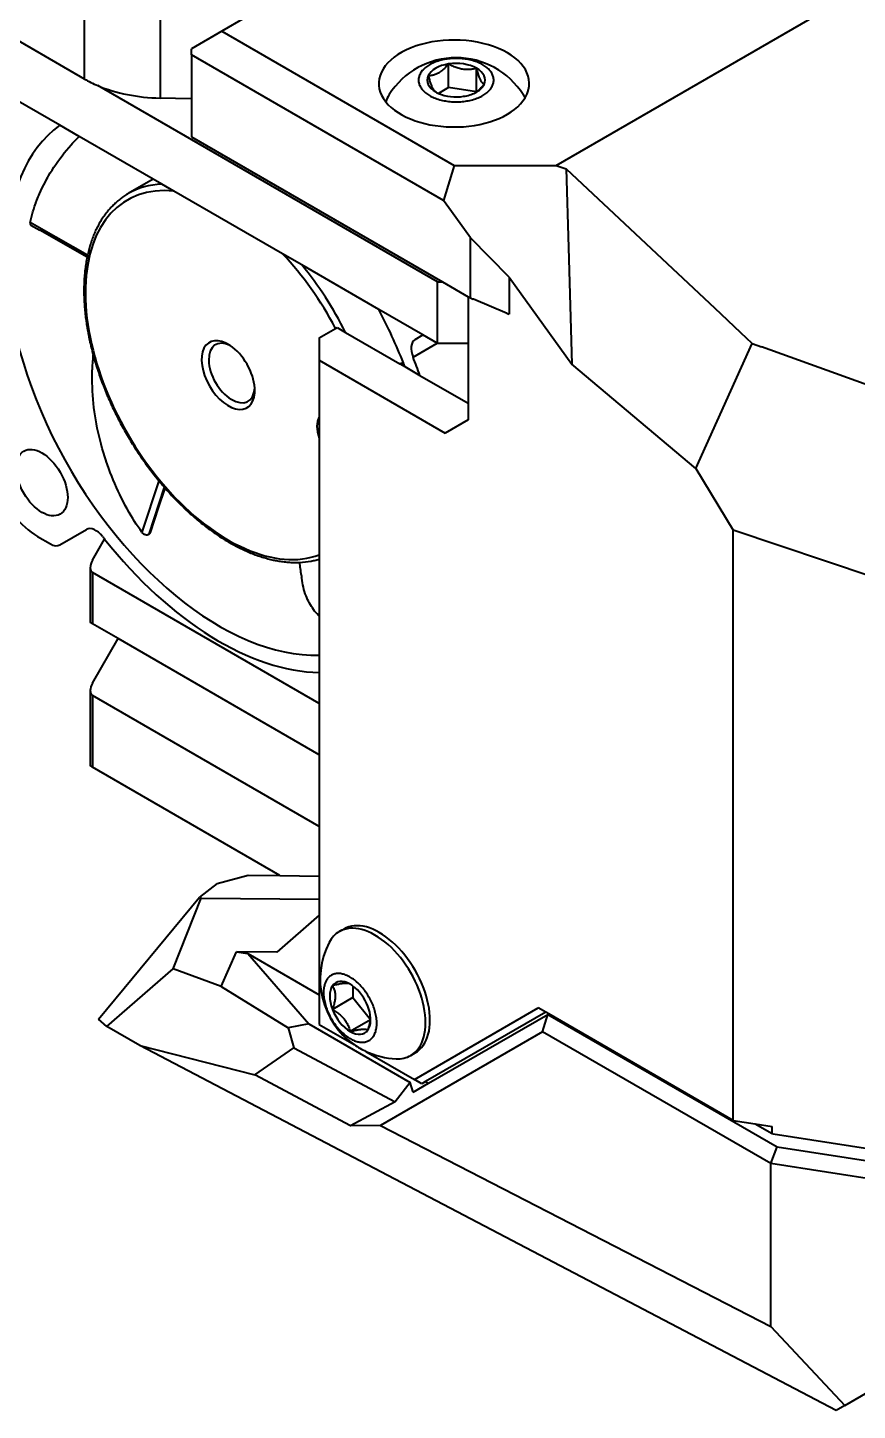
# Model space of a CAD drawing. Header units: millimetres. Extents: x 15 to 415, y 5 to 292.
# Drawn here: x 300.62 to 308.89, y 81.73 to 95.5 of the extents above; entities that cross this region are included whole.
import ezdxf

# ---------------------------------------------------------------- set-up
doc = ezdxf.new("R2010")
doc.units = ezdxf.units.MM
doc.layers.add('Geometries', color=7, linetype='Continuous')

msp = doc.modelspace()

# ---------------------------------------------------------------- linework, layer by layer
at = {"layer": 'Geometries', "linetype": 'Continuous', "lineweight": 40}
for p, q in [((301.1826, 94.9908), (299.8828, 95.7413)), ((301.1826, 94.9908), (301.1826, 95.8073)), ((301.9374, 95.6175), (301.9374, 94.801)), ((302.7826, 95.5999), (302.5511, 95.4662)), ((305.8841, 94.1299), (308.4769, 95.6269)), ((302.5511, 95.4662), (302.2506, 95.2927)), ((302.5511, 95.4662), (304.8656, 94.1299)), ((302.2506, 95.2315), (302.2506, 95.2927)), ((302.2506, 95.2315), (302.2506, 94.7945)), ((304.762, 93.7815), (302.2506, 95.2315)), ((304.8123, 94.9051), (304.8123, 95.1409)), ((305.0911, 94.8645), (305.0911, 95.0978)), ((304.7007, 92.9707), (301.3156, 94.9252)), ((304.8123, 94.9051), (304.7121, 94.8473)), ((305.0883, 94.8624), (304.8123, 94.9051)), ((300.9369, 94.5314), (300.4976, 94.785)), ((302.0888, 94.7978), (301.9374, 94.801)), ((302.2506, 94.7945), (302.0888, 94.7978)), ((302.2506, 94.7945), (302.2506, 94.415)), ((305.0883, 94.8624), (305.0911, 94.8645)), ((301.1308, 94.4195), (300.9369, 94.5314)), ((301.8686, 93.9935), (301.1308, 94.4195)), ((302.2506, 94.415), (304.752, 92.9707)), ((304.8656, 94.1299), (304.762, 93.7815)), ((304.8656, 94.1299), (305.8841, 94.1299)), ((305.8841, 94.1299), (305.9836, 94.0975)), ((305.9836, 94.0975), (307.4654, 92.7079)), ((305.9836, 94.0975), (306.0056, 93.3122)), ((301.8686, 93.9935), (301.6194, 93.8496)), ((301.9526, 93.945), (301.8686, 93.9935)), ((302.0734, 93.8753), (301.9526, 93.945)), ((301.6136, 93.8462), (301.6146, 93.8468)), ((301.6161, 93.8477), (301.6146, 93.8468)), ((303.1571, 93.2496), (302.0734, 93.8753)), ((304.8411, 93.6713), (304.762, 93.7815)), ((305.0285, 93.4101), (304.8411, 93.6713)), ((300.6479, 93.5372), (300.7386, 93.4856)), ((301.2095, 93.2176), (300.7386, 93.4856)), ((305.0285, 92.8111), (305.0285, 93.4101)), ((305.4163, 93.0173), (305.0285, 93.4101)), ((303.3487, 93.139), (303.1571, 93.2496)), ((306.0056, 93.3122), (306.0383, 92.1504)), ((304.1169, 92.6955), (303.3487, 93.139)), ((304.7007, 92.9707), (304.752, 92.9707)), ((304.7007, 92.3584), (304.7007, 92.9707)), ((304.752, 92.9707), (305.0083, 92.8228)), ((305.4163, 93.0173), (305.4163, 92.6484)), ((305.4163, 93.0173), (306.0383, 92.1504)), ((305.0083, 92.8228), (305.0083, 92.5391)), ((305.0083, 92.8228), (305.0285, 92.8111)), ((305.0285, 92.8111), (305.0543, 92.8003)), ((304.5561, 92.4419), (304.1169, 92.6955)), ((305.0604, 92.7977), (305.0543, 92.8003)), ((305.3964, 92.6568), (305.0604, 92.7977)), ((307.7252, 92.4644), (307.4654, 92.7079)), ((305.0083, 92.5385), (305.0083, 92.5391)), ((305.0083, 92.5385), (305.0083, 92.3584)), ((305.3964, 92.6568), (305.4163, 92.6484)), ((303.5234, 92.4145), (303.6855, 92.5082)), ((303.5234, 92.4145), (303.5234, 92.19)), ((303.6855, 92.5082), (303.7001, 92.5166)), ((303.7001, 92.5166), (303.7845, 92.4679)), ((303.7845, 92.4679), (304.3269, 92.1547)), ((304.4772, 92.3963), (304.5561, 92.4419)), ((304.6985, 92.3597), (304.5561, 92.4419)), ((307.8378, 92.3588), (307.7252, 92.4644)), ((304.4574, 92.2205), (304.6985, 92.3597)), ((304.7007, 92.3584), (304.6985, 92.3597)), ((305.0083, 92.3584), (304.7007, 92.3584)), ((305.0083, 92.3584), (305.0083, 91.7614)), ((307.2764, 91.1115), (307.8378, 92.3588)), ((307.8378, 92.3588), (307.9313, 92.325)), ((309.1567, 91.8819), (307.9313, 92.325)), ((303.5234, 92.19), (303.5234, 91.6218)), ((303.5234, 92.19), (304.7785, 91.4654)), ((304.3609, 92.1639), (304.3269, 92.1547)), ((304.3269, 92.1547), (304.3293, 92.1534)), ((304.3292, 92.1534), (304.3616, 92.1622)), ((304.3293, 92.1534), (304.3752, 92.1269)), ((304.3752, 92.1269), (304.526, 92.0398)), ((307.2764, 91.1115), (306.0383, 92.1504)), ((304.526, 92.0398), (305.0083, 91.7614)), ((305.0083, 91.7614), (305.0083, 91.5981)), ((303.5234, 91.6218), (303.5234, 91.4156)), ((305.0083, 91.5981), (304.7785, 91.4654)), ((301.6635, 91.3535), (301.6713, 91.3411)), ((303.5234, 91.4156), (303.5234, 90.2536)), ((307.2764, 91.1115), (307.6487, 90.4989)), ((301.9238, 90.9908), (301.7558, 90.4773)), ((301.9781, 90.9265), (301.8238, 90.4568)), ((301.9216, 90.7219), (301.986, 90.9174)), ((301.9781, 90.9265), (301.986, 90.9174)), ((301.8404, 90.4755), (301.9216, 90.7219)), ((300.9368, 90.3523), (301.2015, 90.5051)), ((309.0327, 90.0348), (307.6487, 90.4989)), ((307.6487, 90.2018), (307.6487, 90.4989)), ((300.7149, 90.4355), (300.8431, 90.3615)), ((301.2629, 90.1987), (301.384, 90.4086)), ((303.5234, 90.2536), (303.5234, 90.2093)), ((303.5234, 90.2093), (303.5234, 89.6408)), ((307.6487, 84.6197), (307.6487, 90.2018)), ((301.2409, 90.1248), (301.2409, 89.5786)), ((303.5234, 88.7712), (301.2629, 90.0763)), ((301.2629, 90.0763), (301.2629, 89.566)), ((301.2629, 89.566), (301.2409, 89.5786)), ((301.5192, 89.418), (301.2629, 89.566)), ((303.5234, 89.6408), (303.5234, 89.2542)), ((301.2629, 88.974), (301.5192, 89.418)), ((303.5234, 88.2609), (301.5192, 89.418)), ((303.5234, 89.2542), (303.5234, 89.0822)), ((303.5234, 89.0822), (303.5234, 88.7712)), ((301.2409, 88.9001), (301.2409, 88.1498)), ((303.5234, 87.5464), (301.2629, 88.8515)), ((301.2629, 88.8515), (301.2629, 88.1371)), ((303.5234, 88.7712), (303.5234, 88.2609)), ((301.2629, 88.1371), (301.2409, 88.1498)), ((303.1306, 87.0587), (301.2629, 88.1371)), ((303.5234, 88.2609), (303.5234, 87.5464)), ((303.5234, 87.5464), (303.5234, 87.0524)), ((302.5047, 86.9801), (302.8148, 87.0638)), ((302.8148, 87.0638), (303.1306, 87.0587)), ((303.1306, 87.0587), (303.5234, 87.0524)), ((303.5234, 87.0524), (303.5234, 86.8235)), ((302.5047, 86.9801), (302.3298, 86.8448)), ((301.3223, 85.6276), (302.3298, 86.8448)), ((302.0672, 86.1303), (302.3446, 86.8328)), ((302.3298, 86.8448), (302.3446, 86.8328)), ((302.3446, 86.8328), (303.5234, 86.8235)), ((303.5234, 86.8235), (303.5234, 86.6646)), ((303.5234, 86.6646), (303.1003, 86.2971)), ((303.5234, 86.6646), (303.5234, 85.8706)), ((303.7224, 86.5009), (303.7662, 86.5262)), ((302.5466, 85.9551), (302.6975, 86.3003)), ((302.6975, 86.3003), (302.8105, 86.2822)), ((303.1003, 86.2971), (302.6975, 86.3003)), ((302.8105, 86.2822), (303.5234, 85.8706)), ((302.8105, 86.2822), (303.4203, 85.5818)), ((301.4057, 85.5558), (302.0672, 86.1303)), ((302.5466, 85.9551), (302.0672, 86.1303)), ((302.5466, 85.9551), (303.2133, 85.5411)), ((303.8581, 85.9585), (303.8581, 85.8428)), ((303.5234, 85.8706), (303.5234, 85.5764)), ((303.8581, 85.8428), (303.654, 85.7249)), ((303.8581, 85.8428), (304.0331, 85.6251)), ((304.4714, 85.029), (305.7056, 85.7415)), ((305.7806, 85.6982), (304.5818, 85.0061)), ((304.6106, 84.9895), (305.8006, 85.6765)), ((305.7806, 85.6982), (305.7056, 85.7415)), ((305.7488, 85.5022), (305.8006, 85.6765)), ((305.8094, 85.6816), (305.7806, 85.6982)), ((305.8094, 85.6816), (305.8006, 85.6765)), ((305.8006, 85.6765), (308.0874, 84.3562)), ((307.6487, 84.6197), (305.8094, 85.6816)), ((301.4057, 85.5558), (301.3223, 85.6276)), ((301.7346, 85.3657), (301.4057, 85.5558)), ((303.4203, 85.5818), (303.2133, 85.5411)), ((303.2133, 85.5411), (303.2703, 85.3413)), ((303.4203, 85.5818), (304.43, 84.9989)), ((303.5234, 85.5764), (303.871, 85.3757)), ((304.0327, 85.6216), (303.8307, 85.505)), ((304.0328, 85.6217), (304.0332, 85.6252)), ((305.7488, 85.5022), (304.1315, 84.5685)), ((308.0227, 84.1894), (305.7488, 85.5022)), ((308.6756, 81.7328), (301.7346, 85.3657)), ((301.7346, 85.3657), (302.8809, 85.073)), ((302.8809, 85.073), (303.2703, 85.3413)), ((303.2703, 85.3413), (304.279, 84.806)), ((303.9885, 85.3079), (304.4714, 85.029)), ((304.4349, 85.2668), (304.4787, 85.2921)), ((303.8352, 84.5665), (302.8809, 85.073)), ((304.43, 84.9989), (304.279, 84.806)), ((304.4588, 84.9018), (304.43, 84.9989)), ((304.4588, 84.9018), (304.6106, 84.9895)), ((304.5464, 84.9857), (304.4714, 85.029)), ((304.5818, 85.0061), (304.5464, 84.9857)), ((304.5818, 85.0061), (304.6106, 84.9895)), ((304.279, 84.806), (303.8352, 84.5665)), ((304.1315, 84.5685), (303.8352, 84.5665)), ((304.1315, 84.5685), (308.0227, 82.5662)), ((307.6487, 84.6197), (307.866, 84.586)), ((307.866, 84.586), (308.0351, 84.4884)), ((307.866, 84.586), (308.0351, 84.5599)), ((308.0351, 84.4884), (308.0351, 84.5599)), ((308.0351, 84.4884), (308.046, 84.4821)), ((309.0087, 84.3332), (308.046, 84.4821)), ((308.0227, 84.1894), (308.0874, 84.3562)), ((308.0874, 84.3562), (309.0964, 84.2001)), ((309.1338, 84.0175), (308.0227, 84.1894)), ((308.0227, 82.5662), (308.0227, 84.1894)), ((308.0227, 82.5662), (308.7618, 81.7826)), ((308.7618, 81.7826), (309.1338, 81.9973)), ((308.7618, 81.7826), (308.6756, 81.7328))]:
    msp.add_line(p, q, dxfattribs=at)
at = {"layer": 'Geometries', "linetype": 'Continuous', "lineweight": 40, "flags": 128}
for points in [[(304.6218, 94.8268), (304.6326, 94.8208), (304.644, 94.815), (304.6559, 94.8094), (304.6685, 94.8039), (304.6816, 94.7988), (304.695, 94.7939), (304.7088, 94.7894), (304.7232, 94.7851), (304.738, 94.7812), (304.7519, 94.7779), (304.766, 94.775), (304.7805, 94.7723), (304.7952, 94.77), (304.8101, 94.768), (304.8253, 94.7663), (304.8406, 94.7651), (304.856, 94.7641), (304.8714, 94.7636), (304.887, 94.7634), (304.9025, 94.7636), (304.918, 94.7641), (304.9334, 94.7651), (304.9487, 94.7663), (304.9638, 94.768), (304.9788, 94.77), (304.9935, 94.7723), (305.0079, 94.775), (305.0221, 94.7779), (305.0359, 94.7812), (305.051, 94.7852), (305.0656, 94.7895), (305.0797, 94.7942), (305.0933, 94.7991), (305.1064, 94.8043), (305.1187, 94.8097), (305.1304, 94.8152), (305.1415, 94.8209), (305.1521, 94.8268), (305.1625, 94.833), (305.1726, 94.8396), (305.1824, 94.8465), (305.1917, 94.8538), (305.2007, 94.8613), (305.2091, 94.869), (305.217, 94.8771), (305.2243, 94.8854), (305.2311, 94.8939), (305.2368, 94.9019), (305.2419, 94.9101), (305.2465, 94.9184), (305.2506, 94.9269), (305.254, 94.9355), (305.2569, 94.9443), (305.2591, 94.9531), (305.2607, 94.962), (305.2617, 94.9709), (305.262, 94.9799), (305.2617, 94.9889), (305.2607, 94.9978), (305.2591, 95.0067), (305.2569, 95.0155), (305.254, 95.0243), (305.2506, 95.0329), (305.2465, 95.0414), (305.2419, 95.0497), (305.2368, 95.0579), (305.2311, 95.0659), (305.2242, 95.0746), (305.2167, 95.083), (305.2086, 95.0912), (305.2001, 95.099), (305.1911, 95.1066), (305.1818, 95.1137), (305.1722, 95.1204), (305.1623, 95.1269), (305.1521, 95.133), (305.1413, 95.139), (305.13, 95.1448), (305.118, 95.1504), (305.1055, 95.1559), (305.0924, 95.161), (305.079, 95.1659), (305.0651, 95.1704), (305.0507, 95.1747), (305.0359, 95.1786), (305.0221, 95.1819), (305.0079, 95.1848), (304.9935, 95.1875), (304.9788, 95.1898), (304.9638, 95.1918), (304.9487, 95.1935), (304.9334, 95.1947), (304.918, 95.1957), (304.9025, 95.1962), (304.887, 95.1964), (304.8714, 95.1962), (304.856, 95.1957), (304.8406, 95.1947), (304.8253, 95.1935), (304.8101, 95.1918), (304.7952, 95.1898), (304.7805, 95.1875), (304.766, 95.1848), (304.7519, 95.1819), (304.738, 95.1786), (304.7229, 95.1746), (304.7083, 95.1703), (304.6942, 95.1656), (304.6806, 95.1607), (304.6676, 95.1555), (304.6553, 95.1501), (304.6436, 95.1446), (304.6324, 95.1389), (304.6218, 95.133), (304.6114, 95.1268), (304.6014, 95.1202), (304.5916, 95.1133), (304.5822, 95.1061), (304.5732, 95.0985), (304.5649, 95.0908), (304.557, 95.0827), (304.5496, 95.0745), (304.5428, 95.0659), (304.5372, 95.0579), (304.532, 95.0497), (304.5274, 95.0414), (304.5234, 95.0329), (304.5199, 95.0243), (304.5171, 95.0155), (304.5149, 95.0067), (304.5133, 94.9978), (304.5123, 94.9889), (304.512, 94.9799), (304.5123, 94.9709), (304.5133, 94.962), (304.5149, 94.9531), (304.5171, 94.9443), (304.5199, 94.9355), (304.5234, 94.9269), (304.5274, 94.9184), (304.532, 94.9101), (304.5372, 94.9019), (304.5428, 94.8939), (304.5498, 94.8852), (304.5573, 94.8768), (304.5653, 94.8686), (304.5739, 94.8608), (304.5829, 94.8532), (304.5921, 94.8461), (304.6017, 94.8394), (304.6116, 94.8329), (304.6218, 94.8268)], [(304.6528, 95.0277), (304.6469, 95.0265), (304.637, 95.0249), (304.6272, 95.0238), (304.6176, 95.0232), (304.6081, 95.023)], [(304.6081, 95.023), (304.6112, 95.0119), (304.6141, 95.0013), (304.617, 94.9913), (304.6198, 94.9819), (304.6225, 94.9729), (304.6252, 94.9645), (304.6278, 94.9565), (304.6309, 94.9476), (304.6338, 94.9394), (304.6368, 94.9316), (304.6397, 94.9243), (304.6426, 94.9174), (304.6455, 94.911), (304.6455, 94.9109)], [(304.7407, 95.071), (304.7325, 95.0649), (304.723, 95.0583), (304.7166, 95.0542), (304.7102, 95.0504), (304.7022, 95.046), (304.6943, 95.042), (304.6864, 95.0385), (304.6785, 95.0354), (304.6705, 95.0326), (304.6625, 95.0302), (304.6547, 95.0282), (304.6528, 95.0277)], [(304.8123, 95.1409), (304.8019, 95.1291), (304.7913, 95.1177), (304.7806, 95.1066), (304.7697, 95.096), (304.7606, 95.0876), (304.7513, 95.0796), (304.7419, 95.072), (304.7407, 95.071)], [(305.0911, 95.0978), (305.0798, 95.0949), (305.0688, 95.0924), (305.0581, 95.0902), (305.0476, 95.0884), (305.0374, 95.087), (305.0274, 95.0858), (305.0176, 95.085), (305.0063, 95.0844), (304.9952, 95.0843), (304.9842, 95.0846), (304.9733, 95.0852), (304.9625, 95.0863), (304.9517, 95.0877), (304.9409, 95.0896), (304.9301, 95.0919), (304.9192, 95.0946), (304.9082, 95.0978), (304.8971, 95.1013), (304.8858, 95.1054), (304.876, 95.1093), (304.8659, 95.1135), (304.8557, 95.1181), (304.8453, 95.1231), (304.8346, 95.1286), (304.8236, 95.1345), (304.8123, 95.1409)], [(305.0982, 95.0721), (305.0971, 95.076), (305.0941, 95.0866), (305.0911, 95.0978)], [(305.1658, 94.9368), (305.1628, 94.9387), (305.1598, 94.9408), (305.157, 94.9432), (305.1542, 94.9458), (305.1514, 94.9487), (305.1487, 94.9518), (305.1461, 94.9551), (305.1431, 94.9593), (305.1401, 94.9639), (305.1372, 94.9688), (305.1342, 94.974), (305.1313, 94.9797), (305.1285, 94.9857), (305.1256, 94.9921), (305.1227, 94.999), (305.1197, 95.0063), (305.1168, 95.0141), (305.1138, 95.0224), (305.1108, 95.0312), (305.1082, 95.0392), (305.1055, 95.0477), (305.1027, 95.0566), (305.0999, 95.066), (305.0982, 95.0721)], [(304.6455, 94.9109), (304.6484, 94.9049), (304.6513, 94.8993), (304.6542, 94.894), (304.6571, 94.8891), (304.6601, 94.8846), (304.6631, 94.8804), (304.6658, 94.877), (304.6685, 94.874), (304.6712, 94.8711), (304.674, 94.8685), (304.6769, 94.8661), (304.6798, 94.864), (304.6829, 94.8621)], [(305.0982, 94.87), (305.1034, 94.8743), (305.1114, 94.8811), (305.1193, 94.8882), (305.1271, 94.8955), (305.1332, 94.9016)], [(305.1332, 94.9016), (305.137, 94.9053), (305.1467, 94.9155), (305.1563, 94.926), (305.1658, 94.9368)], [(305.0769, 94.8544), (305.0796, 94.8563), (305.0876, 94.8619), (305.0883, 94.8624)], [(305.0911, 94.8645), (305.0954, 94.8678), (305.0982, 94.87)], [(300.8174, 94.0132), (300.8255, 94.0274), (300.8426, 94.0563), (300.8602, 94.085), (300.8784, 94.1132), (300.8972, 94.1412), (300.9165, 94.1688), (300.9377, 94.1978), (300.9594, 94.2265), (300.9818, 94.2548), (301.0048, 94.2828), (301.0283, 94.3104), (301.051, 94.3361), (301.0645, 94.3508)], [(301.0645, 94.3508), (301.0742, 94.3614), (301.098, 94.3864), (301.1223, 94.4112), (301.1307, 94.4195)], [(300.7275, 93.8307), (300.7348, 93.8477), (300.7485, 93.8783), (300.7627, 93.9087), (300.7776, 93.9388), (300.793, 93.9686), (300.809, 93.9982), (300.8174, 94.0132)], [(300.6983, 93.7569), (300.7092, 93.7856), (300.7217, 93.8168), (300.7275, 93.8307)], [(301.6136, 93.8462), (301.6127, 93.8457), (301.6026, 93.8396), (301.5927, 93.8334), (301.5828, 93.827), (301.5731, 93.8205), (301.5634, 93.8137), (301.5538, 93.8069), (301.5444, 93.7998), (301.535, 93.7926), (301.5258, 93.7853), (301.5166, 93.7777), (301.5076, 93.7701), (301.4986, 93.7622), (301.4898, 93.7542), (301.4811, 93.746), (301.4724, 93.7377), (301.4639, 93.7293), (301.4555, 93.7206), (301.4472, 93.7118), (301.4391, 93.7029), (301.431, 93.6938), (301.423, 93.6846), (301.4152, 93.6752), (301.4075, 93.6656), (301.3999, 93.6559), (301.3924, 93.646), (301.385, 93.636), (301.3777, 93.6259), (301.3706, 93.6156), (301.3636, 93.6052), (301.3567, 93.5946), (301.3499, 93.5838), (301.3432, 93.5729), (301.3367, 93.5619), (301.3303, 93.5508), (301.324, 93.5395), (301.3178, 93.528), (301.3118, 93.5164), (301.3059, 93.5047), (301.3001, 93.4929), (301.2944, 93.4809), (301.2889, 93.4687), (301.2835, 93.4565), (301.2782, 93.4441), (301.2731, 93.4316), (301.2681, 93.4189), (301.2632, 93.4062), (301.2584, 93.3932), (301.2538, 93.3802), (301.2493, 93.3671), (301.245, 93.3538), (301.2408, 93.3404), (301.2367, 93.3269), (301.2327, 93.3133), (301.2289, 93.2995), (301.2289, 93.2994)], [(300.6415, 93.5619), (300.6475, 93.5889), (300.6542, 93.6159), (300.6614, 93.6428), (300.6691, 93.6695), (300.6774, 93.6962), (300.6862, 93.7227), (300.6974, 93.7543), (300.6983, 93.7569)], [(300.6415, 93.5619), (300.6408, 93.5575), (300.6405, 93.5534), (300.6408, 93.5496), (300.6414, 93.5462), (300.6426, 93.5431), (300.6442, 93.5405), (300.6462, 93.5384), (300.6479, 93.5372)], [(301.2137, 93.2374), (300.8987, 93.416), (300.6415, 93.5619)], [(301.2137, 93.2374), (301.2119, 93.2291), (301.2094, 93.2176)], [(301.2289, 93.2994), (301.2252, 93.2857), (301.2217, 93.2717), (301.2183, 93.2576), (301.215, 93.2434), (301.2137, 93.2374)], [(301.2094, 93.2176), (301.2089, 93.2147), (301.206, 93.2002), (301.2033, 93.1855), (301.2007, 93.1708), (301.1982, 93.156), (301.1959, 93.141), (301.1937, 93.126), (301.1917, 93.1109), (301.1898, 93.0956), (301.188, 93.0803), (301.1864, 93.0649), (301.1849, 93.0494), (301.1835, 93.0338), (301.1823, 93.0181), (301.1812, 93.0023), (301.1803, 92.9865), (301.1795, 92.9705), (301.1788, 92.9545), (301.1783, 92.9384), (301.1779, 92.9222), (301.1777, 92.9059), (301.1776, 92.8896), (301.1776, 92.8732), (301.1778, 92.8567), (301.1781, 92.8401), (301.1785, 92.8254)], [(301.1785, 92.8254), (301.1785, 92.8235), (301.1791, 92.8068), (301.1798, 92.79), (301.1807, 92.7732), (301.1809, 92.7699)], [(301.1809, 92.7699), (301.1817, 92.7563), (301.1828, 92.7393), (301.1841, 92.7223), (301.1855, 92.7052), (301.187, 92.6881), (301.1887, 92.6709), (301.1898, 92.6599)], [(301.1898, 92.6599), (301.1905, 92.6536), (301.1925, 92.6363), (301.1946, 92.619), (301.1968, 92.6016), (301.1991, 92.5841), (301.2016, 92.5666), (301.2043, 92.549), (301.207, 92.5315), (301.2099, 92.5138), (301.2129, 92.4961), (301.2161, 92.4784), (301.2194, 92.4607), (301.2228, 92.4429), (301.2264, 92.4251), (301.2301, 92.4072), (301.2339, 92.3893), (301.2379, 92.3714), (301.2419, 92.3535), (301.2462, 92.3355), (301.2505, 92.3175), (301.255, 92.2995), (301.2596, 92.2815), (301.2643, 92.2634), (301.2692, 92.2454), (301.2704, 92.2409)], [(301.2618, 92.105), (301.2628, 92.1299), (301.265, 92.171), (301.2679, 92.2121), (301.2703, 92.2409)], [(301.2704, 92.2409), (301.2742, 92.2273), (301.2793, 92.2092), (301.2845, 92.1911), (301.2899, 92.1729), (301.2954, 92.1548), (301.301, 92.1367), (301.3034, 92.129)], [(301.3034, 92.129), (301.3067, 92.1185), (301.3126, 92.1004), (301.3186, 92.0822), (301.3247, 92.064), (301.331, 92.0459), (301.3373, 92.0277), (301.3438, 92.0096), (301.3504, 91.9914), (301.3571, 91.9733), (301.364, 91.9552), (301.3709, 91.9371), (301.378, 91.9189), (301.3852, 91.9009), (301.3925, 91.8828), (301.3999, 91.8647), (301.4074, 91.8467), (301.4151, 91.8286), (301.4229, 91.8106), (301.4307, 91.7927), (301.4387, 91.7747), (301.4468, 91.7568), (301.4551, 91.7389), (301.4634, 91.721), (301.4718, 91.7032), (301.4804, 91.6854), (301.489, 91.6676), (301.4978, 91.6499), (301.5066, 91.6322), (301.5156, 91.6146), (301.5247, 91.5969), (301.5338, 91.5794), (301.5431, 91.5619), (301.5525, 91.5444), (301.562, 91.5269), (301.5716, 91.5096), (301.5812, 91.4922), (301.591, 91.475), (301.6009, 91.4577), (301.6109, 91.4406), (301.6209, 91.4235), (301.6311, 91.4064), (301.6414, 91.3894), (301.6517, 91.3725), (301.6622, 91.3556), (301.6635, 91.3535)], [(301.395, 91.1986), (301.3852, 91.229), (301.3724, 91.2704), (301.3602, 91.312), (301.3487, 91.3539), (301.3378, 91.3959), (301.3282, 91.4356), (301.3191, 91.4755), (301.3106, 91.5155), (301.3028, 91.5557), (301.2956, 91.5961), (301.289, 91.6368), (301.2831, 91.6777), (301.2778, 91.7187), (301.2733, 91.7598), (301.2694, 91.801), (301.2662, 91.842), (301.2637, 91.883), (301.2618, 91.9241), (301.2607, 91.9653), (301.2602, 92.0064), (301.2604, 92.0476), (301.2612, 92.0887), (301.2618, 92.105)], [(301.3997, 91.1844), (301.3986, 91.1879), (301.395, 91.1986)], [(301.6827, 90.584), (301.6817, 90.5855), (301.6643, 90.6134), (301.6472, 90.6415), (301.6273, 90.6757), (301.6079, 90.7103), (301.5889, 90.7452), (301.5705, 90.7804), (301.5524, 90.816), (301.5349, 90.8519), (301.5178, 90.8881), (301.5012, 90.9246), (301.485, 90.9614), (301.4694, 90.9984), (301.4542, 91.0358), (301.4395, 91.0734), (301.4253, 91.1113), (301.4117, 91.1495), (301.3997, 91.1844)], [(301.9238, 90.9908), (301.9254, 90.9888), (301.9378, 90.9739), (301.9502, 90.9591), (301.9626, 90.9444), (301.9722, 90.9333)], [(301.9722, 90.9333), (301.9752, 90.9298), (301.9781, 90.9265)], [(302.1653, 90.7289), (302.1702, 90.7243), (302.1836, 90.7115), (302.197, 90.6989), (302.2105, 90.6863), (302.2241, 90.674), (302.2376, 90.6617), (302.2512, 90.6496), (302.2649, 90.6376), (302.2786, 90.6257), (302.2923, 90.614), (302.3061, 90.6024), (302.3199, 90.5909), (302.3337, 90.5796), (302.3475, 90.5684), (302.3614, 90.5573), (302.3753, 90.5464), (302.3893, 90.5356), (302.4032, 90.525), (302.4172, 90.5145), (302.4312, 90.5042), (302.4453, 90.494), (302.4593, 90.4839), (302.4734, 90.474), (302.4875, 90.4642), (302.5016, 90.4546), (302.5157, 90.4452), (302.5299, 90.4358), (302.544, 90.4267), (302.5582, 90.4177), (302.5723, 90.4088), (302.5865, 90.4001), (302.6007, 90.3915), (302.6149, 90.3831), (302.6291, 90.3749), (302.6433, 90.3668), (302.6575, 90.3589), (302.6718, 90.3511), (302.686, 90.3435), (302.7002, 90.3361), (302.7144, 90.3288), (302.7286, 90.3217), (302.7428, 90.3147), (302.757, 90.3079), (302.7712, 90.3013), (302.7854, 90.2948), (302.7995, 90.2885), (302.8137, 90.2823), (302.8278, 90.2764), (302.842, 90.2706), (302.8561, 90.2649), (302.8702, 90.2595), (302.8843, 90.2542), (302.8983, 90.249), (302.9124, 90.2441), (302.9264, 90.2393), (302.9404, 90.2347), (302.9543, 90.2302), (302.9683, 90.226), (302.9822, 90.2219), (302.9961, 90.218), (303.0099, 90.2142), (303.0238, 90.2106), (303.0376, 90.2072), (303.0513, 90.204), (303.065, 90.201), (303.0787, 90.1981), (303.0879, 90.1963)], [(301.7558, 90.4773), (301.7366, 90.5038), (301.7178, 90.5307), (301.6995, 90.5579), (301.6827, 90.584)], [(301.7558, 90.4773), (301.7593, 90.4731), (301.7633, 90.4691), (301.7677, 90.4655), (301.7724, 90.4622), (301.7773, 90.4594), (301.7826, 90.457), (301.788, 90.4551), (301.7935, 90.4537), (301.799, 90.4529), (301.8042, 90.4526), (301.8093, 90.4529), (301.8142, 90.4536), (301.8192, 90.4549), (301.8238, 90.4568)], [(301.8238, 90.4568), (301.8278, 90.4591), (301.8314, 90.4618), (301.8345, 90.4649), (301.8371, 90.4684), (301.8392, 90.4722), (301.8404, 90.4755)], [(303.0879, 90.1963), (303.0924, 90.1954), (303.106, 90.1929), (303.1195, 90.1905), (303.133, 90.1884), (303.1465, 90.1864), (303.1599, 90.1846), (303.1733, 90.1829), (303.1867, 90.1815), (303.1999, 90.1802), (303.2132, 90.1791), (303.2263, 90.1782), (303.2395, 90.1775), (303.2525, 90.1769), (303.2655, 90.1765), (303.2785, 90.1763), (303.2914, 90.1763), (303.3042, 90.1764), (303.317, 90.1768), (303.3257, 90.1771)], [(303.442, 90.19), (303.453, 90.192), (303.4649, 90.1945), (303.4768, 90.1971), (303.4885, 90.1999), (303.5002, 90.2029), (303.5118, 90.206), (303.512, 90.2061)], [(303.512, 90.2061), (303.5233, 90.2093), (303.5234, 90.2093)], [(303.3446, 90.0481), (303.3448, 90.0468), (303.3451, 90.0445), (303.3453, 90.0429), (303.3454, 90.0413), (303.3457, 90.0391), (303.3459, 90.0374), (303.3461, 90.0357), (303.3464, 90.0338), (303.3466, 90.0322), (303.3467, 90.0307), (303.347, 90.0287), (303.3471, 90.0271)], [(303.5233, 89.6408), (303.5131, 89.6511), (303.5006, 89.6644), (303.4884, 89.6783), (303.4767, 89.6928), (303.4653, 89.7077), (303.4544, 89.7232), (303.4439, 89.7393), (303.4338, 89.7558), (303.4242, 89.7728), (303.4151, 89.7903), (303.4065, 89.8083), (303.3984, 89.8267), (303.3908, 89.8456), (303.3837, 89.8649), (303.3767, 89.8861), (303.3703, 89.9078), (303.3646, 89.9299), (303.3594, 89.9524), (303.3549, 89.9753), (303.3512, 89.997), (303.3481, 90.019), (303.3471, 90.0271)], [(303.8307, 85.4345), (303.8413, 85.4287), (303.852, 85.4232), (303.8629, 85.4182), (303.8739, 85.4137), (303.8849, 85.4097), (303.8958, 85.4063), (303.9067, 85.4035), (303.9175, 85.4013), (303.9283, 85.3997), (303.9381, 85.3988), (303.9477, 85.3984), (303.9573, 85.3986), (303.9666, 85.3994), (303.9758, 85.4007), (303.9848, 85.4026), (303.9936, 85.4051), (304.0021, 85.4081), (304.0103, 85.4118), (304.0182, 85.416), (304.0258, 85.4207), (304.0331, 85.426), (304.04, 85.4319), (304.0465, 85.4382), (304.0527, 85.445), (304.0584, 85.4523), (304.0638, 85.4601), (304.0687, 85.4682), (304.0732, 85.4768), (304.0773, 85.4857), (304.0814, 85.496), (304.0849, 85.5068), (304.0879, 85.5178), (304.0905, 85.5291), (304.0925, 85.5407), (304.094, 85.5523), (304.0951, 85.5639), (304.0957, 85.5758), (304.0959, 85.5876), (304.0957, 85.6), (304.095, 85.6127), (304.0939, 85.6259), (304.0924, 85.6395), (304.0903, 85.6534), (304.0878, 85.6674), (304.0848, 85.6817), (304.0813, 85.6963), (304.0773, 85.7111), (304.0732, 85.7247), (304.0687, 85.7385), (304.0638, 85.7523), (304.0584, 85.7662), (304.0527, 85.7801), (304.0465, 85.7941), (304.04, 85.808), (304.0331, 85.8218), (304.0258, 85.8354), (304.0182, 85.849), (304.0103, 85.8623), (304.0021, 85.8755), (303.9936, 85.8884), (303.9848, 85.901), (303.9758, 85.9132), (303.9666, 85.9252), (303.9573, 85.9368), (303.9477, 85.9479), (303.9381, 85.9587), (303.9283, 85.9691), (303.9173, 85.9801), (303.9063, 85.9906), (303.8952, 86.0005), (303.8841, 86.0098), (303.8731, 86.0185), (303.8623, 86.0265), (303.8517, 86.0339), (303.8411, 86.0407), (303.8307, 86.0469), (303.8202, 86.0528), (303.8094, 86.0582), (303.7986, 86.0632), (303.7876, 86.0677), (303.7766, 86.0717), (303.7657, 86.0751), (303.7548, 86.0779), (303.7439, 86.0802), (303.7331, 86.0818), (303.7234, 86.0827), (303.7137, 86.0831), (303.7042, 86.0829), (303.6948, 86.0821), (303.6856, 86.0808), (303.6766, 86.0789), (303.6679, 86.0764), (303.6594, 86.0733), (303.6512, 86.0697), (303.6432, 86.0655), (303.6356, 86.0607), (303.6284, 86.0554), (303.6215, 86.0496), (303.6149, 86.0433), (303.6088, 86.0364), (303.603, 86.0291), (303.5977, 86.0214), (303.5928, 86.0132), (303.5883, 86.0047), (303.5842, 85.9958), (303.5801, 85.9854), (303.5766, 85.9747), (303.5735, 85.9637), (303.571, 85.9523), (303.569, 85.9408), (303.5675, 85.9292), (303.5664, 85.9175), (303.5658, 85.9057), (303.5656, 85.8938), (303.5658, 85.8815), (303.5664, 85.8687), (303.5675, 85.8555), (303.5691, 85.842), (303.5712, 85.8281), (303.5737, 85.814), (303.5767, 85.7997), (303.5802, 85.7852), (303.5842, 85.7704), (303.5883, 85.7568), (303.5928, 85.743), (303.5977, 85.7292), (303.603, 85.7153), (303.6088, 85.7013), (303.6149, 85.6874), (303.6215, 85.6735), (303.6284, 85.6597), (303.6356, 85.646), (303.6432, 85.6325), (303.6512, 85.6191), (303.6594, 85.606), (303.6679, 85.5931), (303.6766, 85.5805), (303.6856, 85.5682), (303.6948, 85.5563), (303.7042, 85.5447), (303.7137, 85.5335), (303.7234, 85.5227), (303.7331, 85.5124), (303.7441, 85.5013), (303.7552, 85.4908), (303.7663, 85.4809), (303.7774, 85.4716), (303.7884, 85.4629), (303.7991, 85.455), (303.8098, 85.4476), (303.8203, 85.4408), (303.8307, 85.4345)], [(303.8307, 85.9764), (303.8276, 85.9781), (303.8242, 85.9796), (303.8207, 85.9809), (303.8171, 85.982), (303.8132, 85.9829), (303.8092, 85.9837), (303.805, 85.9843), (303.7998, 85.9848), (303.7944, 85.9852), (303.7887, 85.9852), (303.7827, 85.9851), (303.7764, 85.9848), (303.7697, 85.9843), (303.7627, 85.9836), (303.7553, 85.9827), (303.7475, 85.9816), (303.7393, 85.9802), (303.7306, 85.9787), (303.7215, 85.9769), (303.7132, 85.9751), (303.7045, 85.9732), (303.6954, 85.9711), (303.6858, 85.9688), (303.6758, 85.9663), (303.6652, 85.9636), (303.654, 85.9606)], [(303.654, 85.9606), (303.6589, 85.9515), (303.6636, 85.942), (303.6678, 85.9321), (303.6716, 85.9217), (303.6743, 85.9127), (303.6766, 85.9033), (303.6785, 85.8936), (303.6799, 85.8835), (303.6808, 85.8731), (303.6812, 85.8659), (303.6813, 85.8586), (303.6811, 85.8493), (303.6806, 85.8398), (303.6797, 85.8302), (303.6785, 85.8204), (303.6769, 85.8102), (303.675, 85.7999), (303.6728, 85.7895), (303.6703, 85.7791), (303.6667, 85.7656), (303.6628, 85.7521), (303.6585, 85.7385), (303.654, 85.7249)], [(303.654, 85.7249), (303.6652, 85.7183), (303.6758, 85.7118), (303.6858, 85.7052), (303.6954, 85.6987), (303.7045, 85.6922), (303.7132, 85.6856), (303.7215, 85.679), (303.7306, 85.6713), (303.7393, 85.6634), (303.7475, 85.6555), (303.7553, 85.6474), (303.7627, 85.6392), (303.7697, 85.6308), (303.7764, 85.6222), (303.7827, 85.6133), (303.7887, 85.6042), (303.7944, 85.5948), (303.7998, 85.5851), (303.805, 85.5751), (303.8092, 85.5662), (303.8132, 85.5569), (303.8171, 85.5473), (303.8207, 85.5374), (303.8242, 85.5271), (303.8276, 85.5163), (303.8307, 85.505)], [(303.8307, 85.505), (303.8419, 85.508), (303.8525, 85.5107), (303.8626, 85.5132), (303.8722, 85.5155), (303.8813, 85.5176), (303.89, 85.5195), (303.8982, 85.5213), (303.9074, 85.523), (303.9161, 85.5246), (303.9243, 85.526), (303.9321, 85.5271), (303.9395, 85.528), (303.9465, 85.5287), (303.9531, 85.5292), (303.9595, 85.5295), (303.9655, 85.5296), (303.9712, 85.5295), (303.9766, 85.5292), (303.9818, 85.5287), (303.986, 85.5281), (303.99, 85.5273), (303.9939, 85.5264), (303.9975, 85.5253), (304.001, 85.524), (304.0043, 85.5225), (304.0075, 85.5208)], [(304.0075, 85.5208), (304.0125, 85.5357), (304.0171, 85.5506), (304.0214, 85.5654), (304.0251, 85.5801), (304.0253, 85.5808)], [(304.0253, 85.5808), (304.0278, 85.5922), (304.0301, 85.6043), (304.032, 85.6162), (304.0328, 85.6217)], [(304.0332, 85.6252), (304.0335, 85.6279), (304.0344, 85.6391)]]:
    msp.add_lwpolyline(points, dxfattribs=at)
at = {"layer": 'Geometries', "linetype": 'Continuous', "lineweight": 40}
for centre, radius, start, end in [((304.887, 94.4094), 0.793, 32.52099, 147.47901), ((304.5733, 93.1665), 3.4284, 212.17065, 219.39254), ((304.2688, 92.9101), 3.0302, 221.1167, 226.03762), ((303.291, 91.0222), 0.8459, 272.3515, 280.28748), ((300.4905, 89.6949), 2.8759, 7.05449, 9.65253), ((304.3248, 86.026), 0.793, 152.52099, 235.09555), ((304.3248, 86.026), 0.793, 235.09555, 244.90445), ((304.3248, 86.026), 0.793, 244.90445, 267.47901)]:
    msp.add_arc(centre, radius, start, end, dxfattribs=at)
for centre, major_axis, start_param, end_param in [((304.866, 94.9462), (-0.75, 0), 3.0001738, 6.7159695), ((304.887, 94.9799), (-0.2887, 0), 3.9269908, 4.9741884), ((304.887, 94.9799), (-0.2887, 0), 6.0213859, 7.0685835), ((304.887, 94.9799), (-0.2887, 0), 4.9741884, 6.0213859), ((304.887, 94.9799), (-0.2887, 0), 2.8797933, 3.9269908), ((301.9781, 95.4501), (1.125, 0), 3.9269908, 4.0826927), ((301.9781, 95.4501), (1.125, 0), 4.0826927, 4.6762168), ((304.887, 94.9799), (-0.2887, 0), 2.2891592, 2.8797933), ((304.866, 94.9462), (-0.75, 0), 2.8046062, 3.0001738), ((304.887, 94.6936), (-0.7125, 0), 5.9304687, 6.1098289), ((304.866, 94.9462), (-0.75, 0), 0.4327842, 2.8046062), ((304.887, 94.9799), (-0.2887, 0), 0.7853982, 0.9200385), ((304.887, 94.9799), (-0.2887, 0), 0.9200385, 1.8325957), ((304.887, 94.9799), (-0.2887, 0), 1.8325957, 2.2891592), ((304.887, 94.6936), (-0.7125, 0), 3.4107468, 3.4943092), ((302.5269, 91.992), (-1.5, 2.5981), 0.0619624, 2.8451955), ((302.6153, 92.043), (-1.0063, 1.7429), 5.8884247, 9.3314442), ((302.6506, 92.0634), (1.0313, -1.7862), 2.8553066, 3.1415927), ((302.6506, 92.0634), (1.0313, -1.7862), 3.1415927, 3.1446119), ((302.6153, 92.043), (-1.0063, 1.7429), 4.6466136, 5.1071496), ((302.6506, 92.0634), (1.0313, -1.7862), 1.4655717, 1.8570824), ((302.5269, 91.992), (-1.5, 2.5981), 4.4534773, 4.6504265), ((302.6153, 92.043), (-0.1875, 0.3248), 5.4289662, 10.2789996), ((302.6506, 92.0634), (-0.1625, 0.2815), 5.5723119, 10.1356539), ((304.571, 92.234), (0.0938, -0.1624), 3.1415927, 4.46926), ((302.6153, 92.043), (-0.1875, 0.3248), 3.9958143, 5.4289662), ((302.5269, 91.992), (-1.5, 2.5981), 4.452827, 4.4534773), ((302.5269, 91.992), (-1.5, 2.5981), 4.4399082, 4.452827), ((302.5269, 91.992), (1.5938, -2.7605), 1.265484, 1.3276674), ((303.6759, 91.4306), (-0.125, 0.2165), 0.2559178, 1.3148786), ((300.7149, 90.9458), (0.3125, -0.5413), 4.9314909, 5.4977871), ((301.2953, 90.3427), (0.0938, -0.1624), 1.8139253, 3.1415927), ((300.8431, 90.5146), (-0.0937, 0.1624), 2.3561945, 3.1415927), ((302.5269, 91.992), (1.5938, -2.7605), 4.9555179, 4.9660208), ((302.5269, 91.992), (1.5938, -2.7605), 4.9660208, 5.9557393), ((301.3159, 90.1681), (-0.053, -0.0919), 4.712389, 5.4977871), ((301.3159, 90.1681), (-0.053, -0.0919), 5.4977871, 6.2831853), ((301.3159, 88.9434), (-0.053, -0.0919), 4.712389, 5.4977871), ((301.3159, 88.9434), (-0.053, -0.0919), 5.4977871, 6.2831853), ((304.0787, 85.8839), (0.3563, -0.617), 0, 3.1415927), ((304.0787, 85.8839), (0.3563, -0.617), 3.1415927, 3.4943092), ((304.1224, 85.9091), (0.3563, -0.617), 0, 3.1415927), ((303.8307, 85.7407), (0.1443, -0.25), 3.403392, 4.4505896), ((303.8307, 85.7407), (0.1443, -0.25), 2.3561945, 3.403392), ((303.8307, 85.7407), (0.1443, -0.25), 2.2215541, 2.3561945), ((303.8307, 85.7407), (0.1443, -0.25), 1.3089969, 2.2215541), ((303.8307, 85.7407), (0.1443, -0.25), 4.4505896, 5.4977871), ((303.8307, 85.7407), (0.1443, -0.25), 0.8529405, 1.3089969), ((303.8307, 85.7407), (0.1443, -0.25), 5.4977871, 6.5449847), ((303.8307, 85.7407), (0.1443, -0.25), 0.2617994, 0.8529405), ((304.0787, 85.8839), (0.3563, -0.617), 5.9304687, 6.2831853)]:
    msp.add_ellipse(centre, major_axis=major_axis, ratio=0.5773503, start_param=start_param, end_param=end_param, dxfattribs=at)
msp.add_ellipse((300.7591, 90.9714), major_axis=(-0.1813, 0.3139), ratio=0.5773503, dxfattribs=at)

doc.saveas('drawing.dxf')
